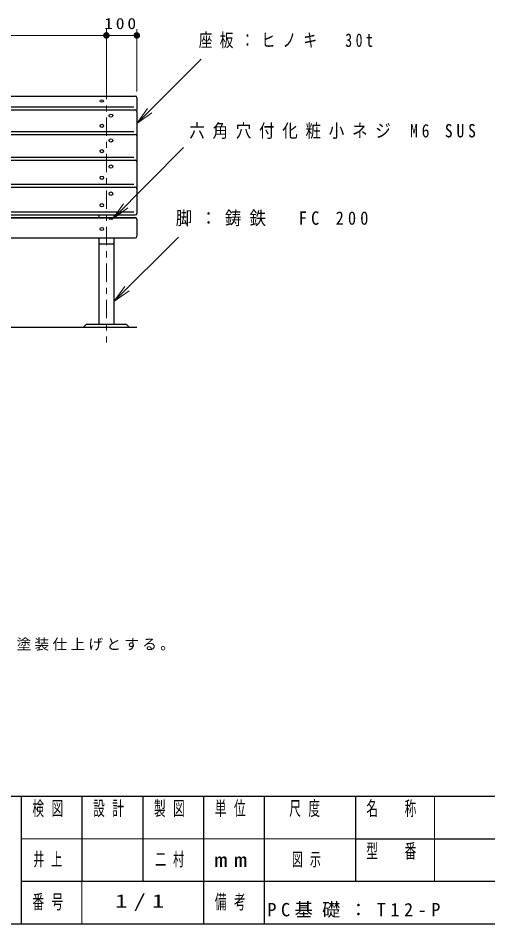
# Model space of a CAD drawing. Units: millimetres on the paper, scale 1:20. Extents: x -365 to 12, y -38 to 257.
# Drawn here: x -238 to -160.7, y 0 to 148.9 of the extents above; entities that cross this region are included whole.
import ezdxf

# ---------------------------------------------------------------- set-up
doc = ezdxf.new("R2010")
doc.units = ezdxf.units.MM
doc.linetypes.add('USER2', pattern=[6, 3, -1, 1, -1])
for name, color, linetype, lineweight in [('1_20', 3, 'Continuous', 25), ('99', 7, 'Continuous', 13), ('CLASS1', 7, 'Continuous', 13)]:
    doc.layers.add(name, color=color, linetype=linetype, lineweight=lineweight)
doc.styles.add('ＭＳ ゴシック', font='')
doc.styles.get('ＭＳ ゴシック').set_extended_font_data('MS Gothic')

# ---------------------------------------------------------------- blocks, each defined once
blk = doc.blocks.new('open_arrow')
at = {"color": 0, "linetype": 'Continuous', "lineweight": -2}
blk.add_lwpolyline([(7.5, 1.25), (0, 0), (7.5, -1.25)], dxfattribs=at)
blk = doc.blocks.new('filled_dot')
at = {"color": 0, "linetype": 'Continuous', "lineweight": -2, "const_width": 1.25}
blk.add_lwpolyline([(-0.625, 0, 1), (0.625, 0, 1)], format="xyb", close=True, dxfattribs=at)

msp = doc.modelspace()

# ---------------------------------------------------------------- linework, layer by layer
at = {"layer": '1_20', "color": 7, "lineweight": 13}
for p, q in [((-263.479, 146.086), (-223.479, 146.086)), ((-223.479, 138.086), (-223.479, 147.086)), ((-223.479, 146.086), (-218.479, 146.086)), ((-218.479, 136.836), (-218.479, 147.086)), ((-218.478, 131.579), (-207.872, 142.186)), ((-222.228, 102.319), (-211.622, 112.926))]:
    msp.add_line(p, q, dxfattribs=at)
at = {"layer": '1_20', "color": 7, "linetype": 'USER2', "lineweight": 13}
msp.add_line((-223.479, 138.586), (-223.479, 95.586), dxfattribs=at)
at = {"layer": '1_20'}
for p, q in [((-263.479, 136.086), (-218.728, 136.086)), ((-218.479, 135.836), (-218.479, 133.85)), ((-263.479, 134.345), (-218.978, 134.345)), ((-263.479, 133.836), (-218.729, 133.836)), ((-218.479, 133.586), (-218.479, 129.556)), ((-263.479, 130.278), (-218.978, 130.278)), ((-263.479, 129.806), (-218.729, 129.806)), ((-218.479, 129.556), (-218.479, 125.31)), ((-263.479, 126.055), (-218.978, 126.055)), ((-263.479, 125.56), (-218.729, 125.56)), ((-218.479, 125.31), (-218.479, 120.879)), ((-263.479, 121.644), (-218.978, 121.644)), ((-263.479, 121.129), (-218.729, 121.129)), ((-218.479, 120.879), (-218.479, 116.827)), ((-263.479, 117.092), (-218.978, 117.092)), ((-263.479, 116.577), (-218.728, 116.577)), ((-224.729, 116.577), (-224.729, 116.132)), ((-222.229, 116.577), (-222.229, 116.132)), ((-263.479, 116.132), (-218.728, 116.132)), ((-263.479, 116.08), (-218.728, 116.08)), ((-218.479, 115.882), (-218.479, 113.059)), ((-263.479, 112.809), (-218.728, 112.809)), ((-224.729, 112.809), (-224.729, 98.686)), ((-224.553, 111.801), (-222.403, 111.801)), ((-222.229, 112.809), (-222.229, 98.686)), ((-227.228, 98.086), (-226.728, 98.586)), ((-226.728, 98.586), (-220.228, 98.586)), ((-220.229, 98.586), (-219.728, 98.086)), ((-299.729, 98.086), (-218.478, 98.086))]:
    msp.add_line(p, q, dxfattribs=at)
for centre, radius, start, end in [((-218.729, 135.836), 0.25, 0, 89.99998), ((-218.729, 133.586), 0.25, 0, 90), ((-218.729, 133.85), 0.25, 328.11957, 0), ((-218.729, 129.556), 0.25, 0, 90), ((-218.729, 125.31), 0.25, 0, 90), ((-218.729, 120.879), 0.25, 0, 90), ((-218.729, 116.827), 0.25, 270.00002, 0), ((-218.729, 115.882), 0.25, 0, 89.99998), ((-218.729, 115.83), 0.25, 0, 89.99998), ((-224.554, 111.976), 0.175, 179.99998, 270.00002), ((-222.404, 111.976), 0.175, 270.00002, 0), ((-218.729, 113.059), 0.25, 270.00002, 0), ((-224.629, 98.686), 0.1, 179.99998, 270.00002), ((-222.329, 98.686), 0.1, 270.00002, 0)]:
    msp.add_arc(centre, radius, start, end, dxfattribs=at)
for centre, ratio in [((-224.229, 135.303), 0.626755), ((-222.729, 132.894), 0.83708), ((-224.229, 131.22), 0.83708), ((-222.729, 128.813), 0.882705), ((-224.229, 127.048), 0.882705), ((-222.729, 124.523), 0.921237), ((-224.229, 122.681), 0.92121), ((-222.729, 120.056), 0.949898), ((-224.229, 118.157), 0.949898), ((-222.729, 115.93), 0.284055), ((-224.229, 114.25), 0.878838)]:
    msp.add_ellipse(centre, major_axis=(-0.3, 0), ratio=ratio, dxfattribs=at)
at = {"layer": '99', "color": 20, "lineweight": 25}
for p, q in [((-365, 21), (0, 21)), ((-365, 0), (0, 0))]:
    msp.add_line(p, q, dxfattribs=at)
at = {"layer": '99', "color": 3, "lineweight": 25}
for p, q in [((-237.5, 21), (-237.5, 0)), ((-227.5, 21), (-227.5, 7)), ((-217.5, 21), (-217.5, 7)), ((-207.5, 21), (-207.5, 0)), ((-197.5, 21), (-197.5, 7)), ((-182.5, 21), (-182.5, 7)), ((-182.5, 14), (-70, 14)), ((-237.5, 7), (0, 7)), ((-197.5, 7), (-197.5, 0))]:
    msp.add_line(p, q, dxfattribs=at)
at = {"layer": '99'}
for p, q in [((-169.5, 21), (-169.5, 7)), ((-237.5, 14), (-182.5, 14)), ((-227.5, 7), (-227.5, 0))]:
    msp.add_line(p, q, dxfattribs=at)
at = {"layer": 'CLASS1'}
msp.add_line((-222.429, 115.93), (-210.818, 127.636), dxfattribs=at)

# ---------------------------------------------------------------- block references
at = {"layer": '1_20', "color": 7, "lineweight": 13}
for name, p, xscale, yscale, rotation in [('filled_dot', (-223.479, 146.086), 0.431, 0.431, 180), ('filled_dot', (-218.479, 146.086), 0.431, 0.431, 180), ('open_arrow', (-218.478, 131.579), 0.4, 0.4, 45), ('open_arrow', (-222.228, 102.319), 0.4, 0.4, 45)]:
    msp.add_blockref(name, p, dxfattribs=dict(at, xscale=xscale, yscale=yscale, rotation=rotation))
at = {"layer": 'CLASS1', "xscale": 0.4, "yscale": 0.4, "rotation": 45.2}
msp.add_blockref('open_arrow', (-222.429, 115.93), dxfattribs=at)

# ---------------------------------------------------------------- texts
at = {"layer": '1_20', "color": 7, "style": 'ＭＳ ゴシック'}
for s, insert, char_height, attachment_point in [('\\T1.33;\\W1.15;100', (-220.979, 147.086), 1.833, 8), ('\\T1.53;\\W0.75;座板：ヒノキ\u300030t', (-208.282, 145.186), 2.199, 4), ('\\T1.5;\\W0.9;脚：鋳鉄\u3000FC\\~200', (-212.072, 115.926), 2.199, 4)]:
    msp.add_mtext(s, dxfattribs=dict(at, insert=insert, char_height=char_height, attachment_point=attachment_point))
at = {"layer": '99', "style": 'ＭＳ ゴシック'}
for s, insert, char_height, attachment_point in [('\\T1.64;\\W0.6;検図', (-232.5, 20.167), 2.346, 2), ('\\T1.64;\\W0.6;設計', (-222.5, 20.167), 2.346, 2), ('\\T1.64;\\W0.6;製図', (-212.5, 20.167), 2.346, 2), ('\\T1.64;\\W0.6;単位', (-202.5, 20.167), 2.346, 2), ('\\T1.64;\\W0.6;尺度', (-190.25, 20.167), 2.346, 2), ('\\T1.64;\\W0.6;名\u3000称', (-176, 20.167), 2.346, 2), ('\\T1.64;\\W0.6;型\u3000番', (-176, 13.167), 2.346, 2), ('\\T1.64;\\W0.6;井上', (-235.5, 10.5), 2.199, 4), ('\\T1.64;\\W0.6;二村', (-212.5, 10.5), 2.199, 5), ('\\T1.5;\\W1.35;mm', (-202.5, 10.5), 2.346, 5), ('\\T1.64;\\W0.6;図示', (-190, 10.5), 2.199, 5), ('\\T1.64;\\W0.6;番号', (-232.5, 3.5), 2.346, 5), ('\\T1.5;\\W1.35;1/1', (-217.5, 3.5), 2.199, 5), ('\\T1.64;\\W0.6;備考', (-202.5, 3.5), 2.346, 5), ('\\T1.5;PC基礎：T12-P', (-197, 1), 2.199, 7)]:
    msp.add_mtext(s, dxfattribs=dict(at, insert=insert, char_height=char_height, attachment_point=attachment_point))
at = {"layer": 'CLASS1', "style": 'ＭＳ ゴシック'}
for s, insert, char_height, attachment_point in [('\\T1.5;\\W0.85;六角穴付化粧小ネジ\\~M6\\~SUS', (-209.846, 130.286), 2.199, 4), ('\\T1.23;木材は、ヒノキ（一等材）とし、カンナ・ペーパーがけの上、木材保護着色塗料（メイプル）塗装仕上げとする。', (-362.262, 44.876), 1.76, 7)]:
    msp.add_mtext(s, dxfattribs=dict(at, insert=insert, char_height=char_height, attachment_point=attachment_point))

doc.saveas('drawing.dxf')
